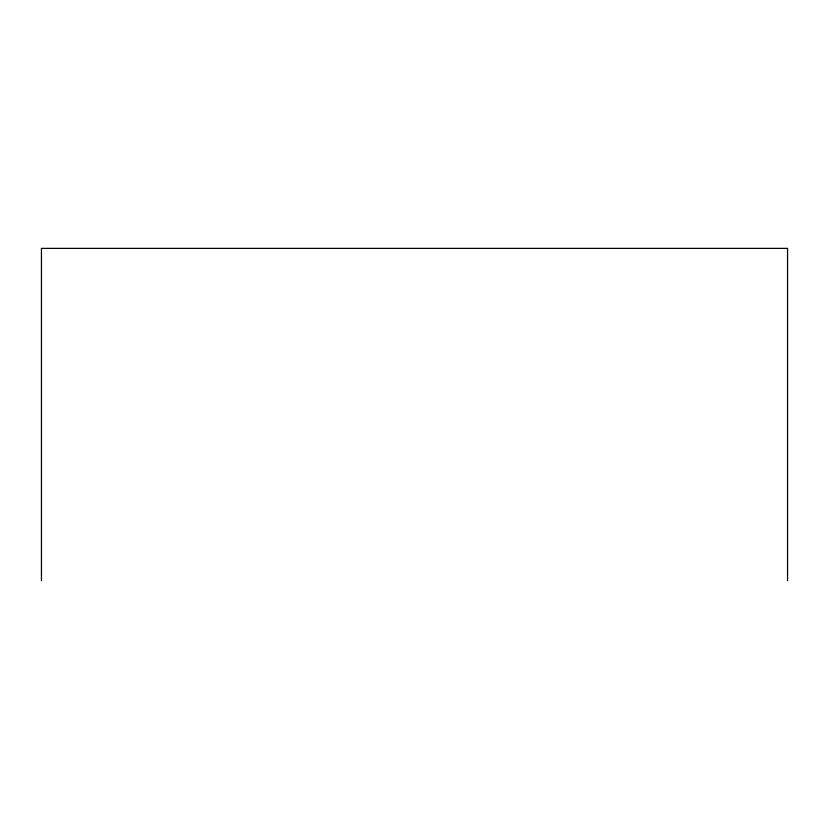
<?xml version="1.0" encoding="UTF-8"?>
<svg xmlns="http://www.w3.org/2000/svg" width="829" height="829" viewBox="0 0 829 829"><rect width="100%" height="100%" fill="white"/><g stroke="black" fill="none" stroke-linecap="round" stroke-linejoin="round"><path stroke-width="1.24" d="M787.55 580.621L787.55 248.379L41.45 248.379L41.45 580.621"/></g></svg>
